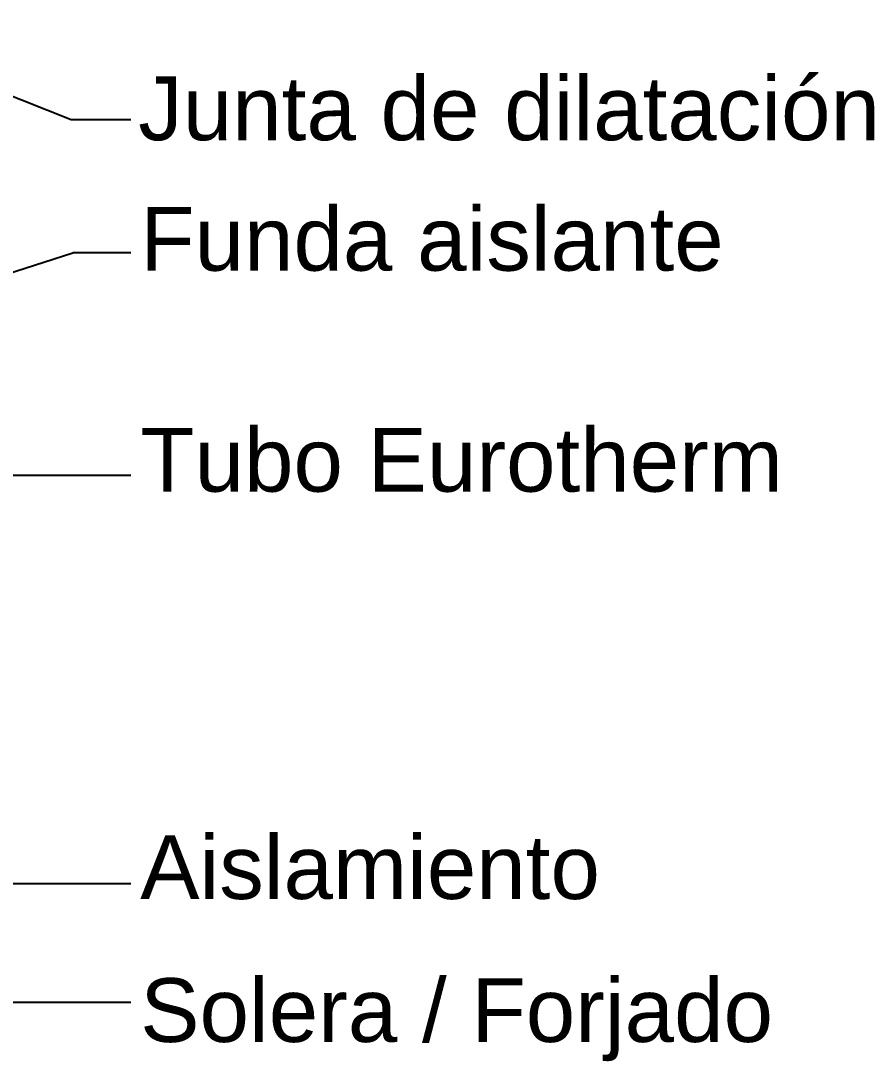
# Model space of a CAD drawing. Header units: millimetres. Extents: x 441156 to 441876, y 4514765 to 4515211.
# Drawn here: x 441595.001 to 441596.375, y 4515141.801 to 4515143.476 of the extents above; entities that cross this region are included whole.
import ezdxf

# ---------------------------------------------------------------- set-up
doc = ezdxf.new("R2010")
doc.units = ezdxf.units.MM
doc.layers.add('01_textos', color=7, linetype='Continuous')
doc.layers.add('Cassette', color=7, linetype='Continuous')
doc.styles.add('NIEVES2', font='sanss___.ttf')

msp = doc.modelspace()

# ---------------------------------------------------------------- linework, layer by layer
at = {"layer": 'Cassette', "color": 5}
for p, q in [((441595.08207194, 4515143.31660036), (441594.67395433, 4515143.47573553)), ((441595.17800764, 4515143.31660036), (441595.08207194, 4515143.31660036)), ((441594.61700302, 4515142.95268495), (441595.0843767, 4515143.10229927)), ((441595.17800764, 4515143.10229927), (441595.0843767, 4515143.10229927)), ((441594.83572427, 4515142.74440223), (441595.17800764, 4515142.74440223)), ((441595.17800764, 4515142.08645725), (441594.94651221, 4515142.08645725)), ((441595.17800764, 4515141.8958263), (441594.94542259, 4515141.8958263))]:
    msp.add_line(p, q, dxfattribs=at)

# ---------------------------------------------------------------- texts
at = {"layer": '01_textos', "style": 'NIEVES2'}
for s, p in [('Junta de dilatación', (441595.1899575, 4515143.28355238)), ('Funda aislante', (441595.19310139, 4515143.07359867)), ('Tubo Eurotherm', (441595.19310139, 4515142.71792573)), ('Aislamiento', (441595.19310139, 4515142.06231265))]:
    msp.add_text(s, height=0.1025611647, dxfattribs=at).set_placement(p)
at = {"layer": '01_textos', "insert": (441595.19310139, 4515141.93475376), "char_height": 0.1025611647, "width": 1.0407350705, "attachment_point": 1, "style": 'NIEVES2'}
msp.add_mtext('Solera / Forjado', dxfattribs=at)

doc.saveas('drawing.dxf')
